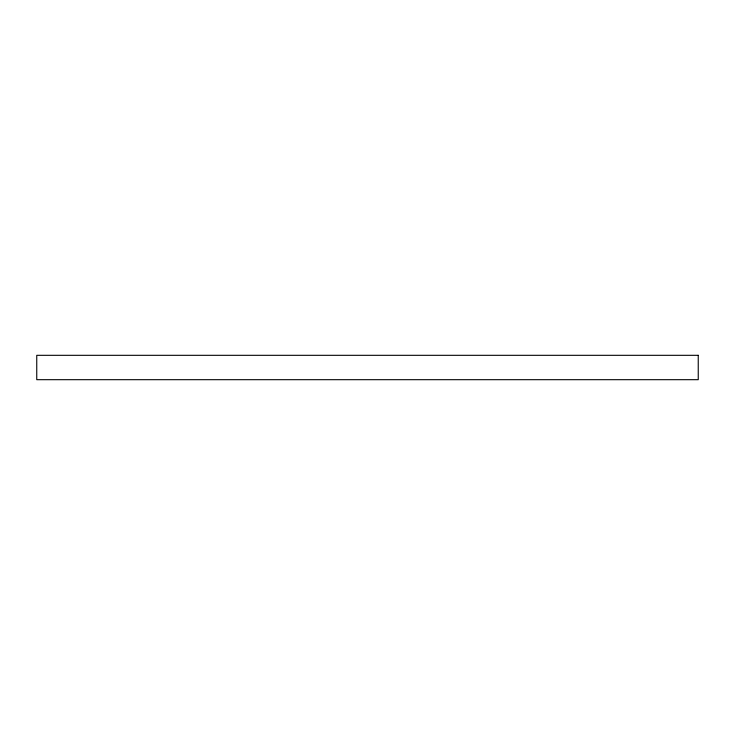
<?xml version="1.0" encoding="UTF-8"?>
<svg xmlns="http://www.w3.org/2000/svg" width="735" height="735" viewBox="0 0 735 735"><rect width="100%" height="100%" fill="white"/><g stroke="black" fill="none" stroke-linecap="round" stroke-linejoin="round"><path stroke-width="1.1" d="M698.25 355.317L36.75 355.317L36.75 379.683L698.25 379.683L698.241 355.317"/></g></svg>
